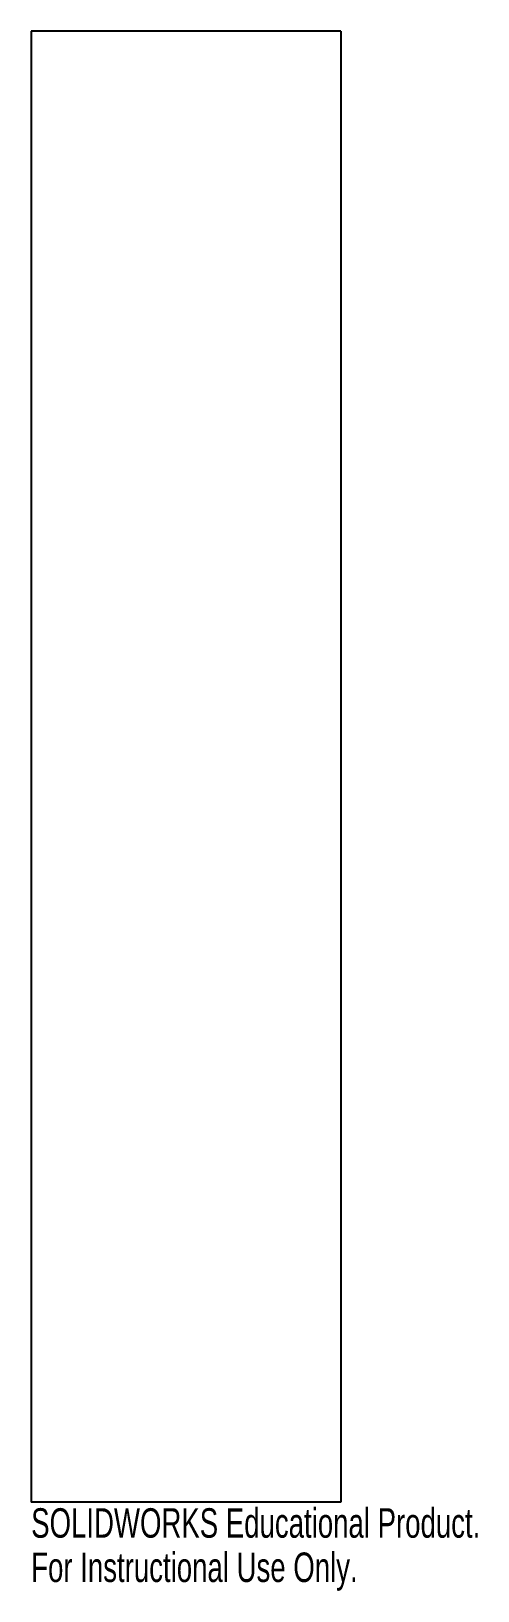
# Model space of a CAD drawing. Header units: inches. Extents: x -14 to -11.1, y -0.6 to 9.5.
import ezdxf

# ---------------------------------------------------------------- set-up
doc = ezdxf.new("R2010")
doc.units = ezdxf.units.IN
doc.header["$MEASUREMENT"] = 0
doc.styles.add('SLDTEXTSTYLE0', font='TXT', dxfattribs={"width": 0.7})

msp = doc.modelspace()

# ---------------------------------------------------------------- linework, layer by layer
at = {"color": 7, "linetype": 'Continuous', "lineweight": 25}
for p, q in [((-14, 9.5), (-14, 0)), ((-12, 9.5), (-14, 9.5)), ((-12, 9.5), (-12, 0)), ((-12, 0), (-14, 0))]:
    msp.add_line(p, q, dxfattribs=at)

# ---------------------------------------------------------------- texts
at = {"color": 7, "linetype": 'Continuous', "char_height": 0.1903, "attachment_point": 1, "style": 'SLDTEXTSTYLE0'}
for s, insert in [('SOLIDWORKS Educational Product.', (-14, -0.04)), ('For Instructional Use Only.', (-14, -0.326))]:
    msp.add_mtext(s, dxfattribs=dict(at, insert=insert))

doc.saveas('drawing.dxf')
